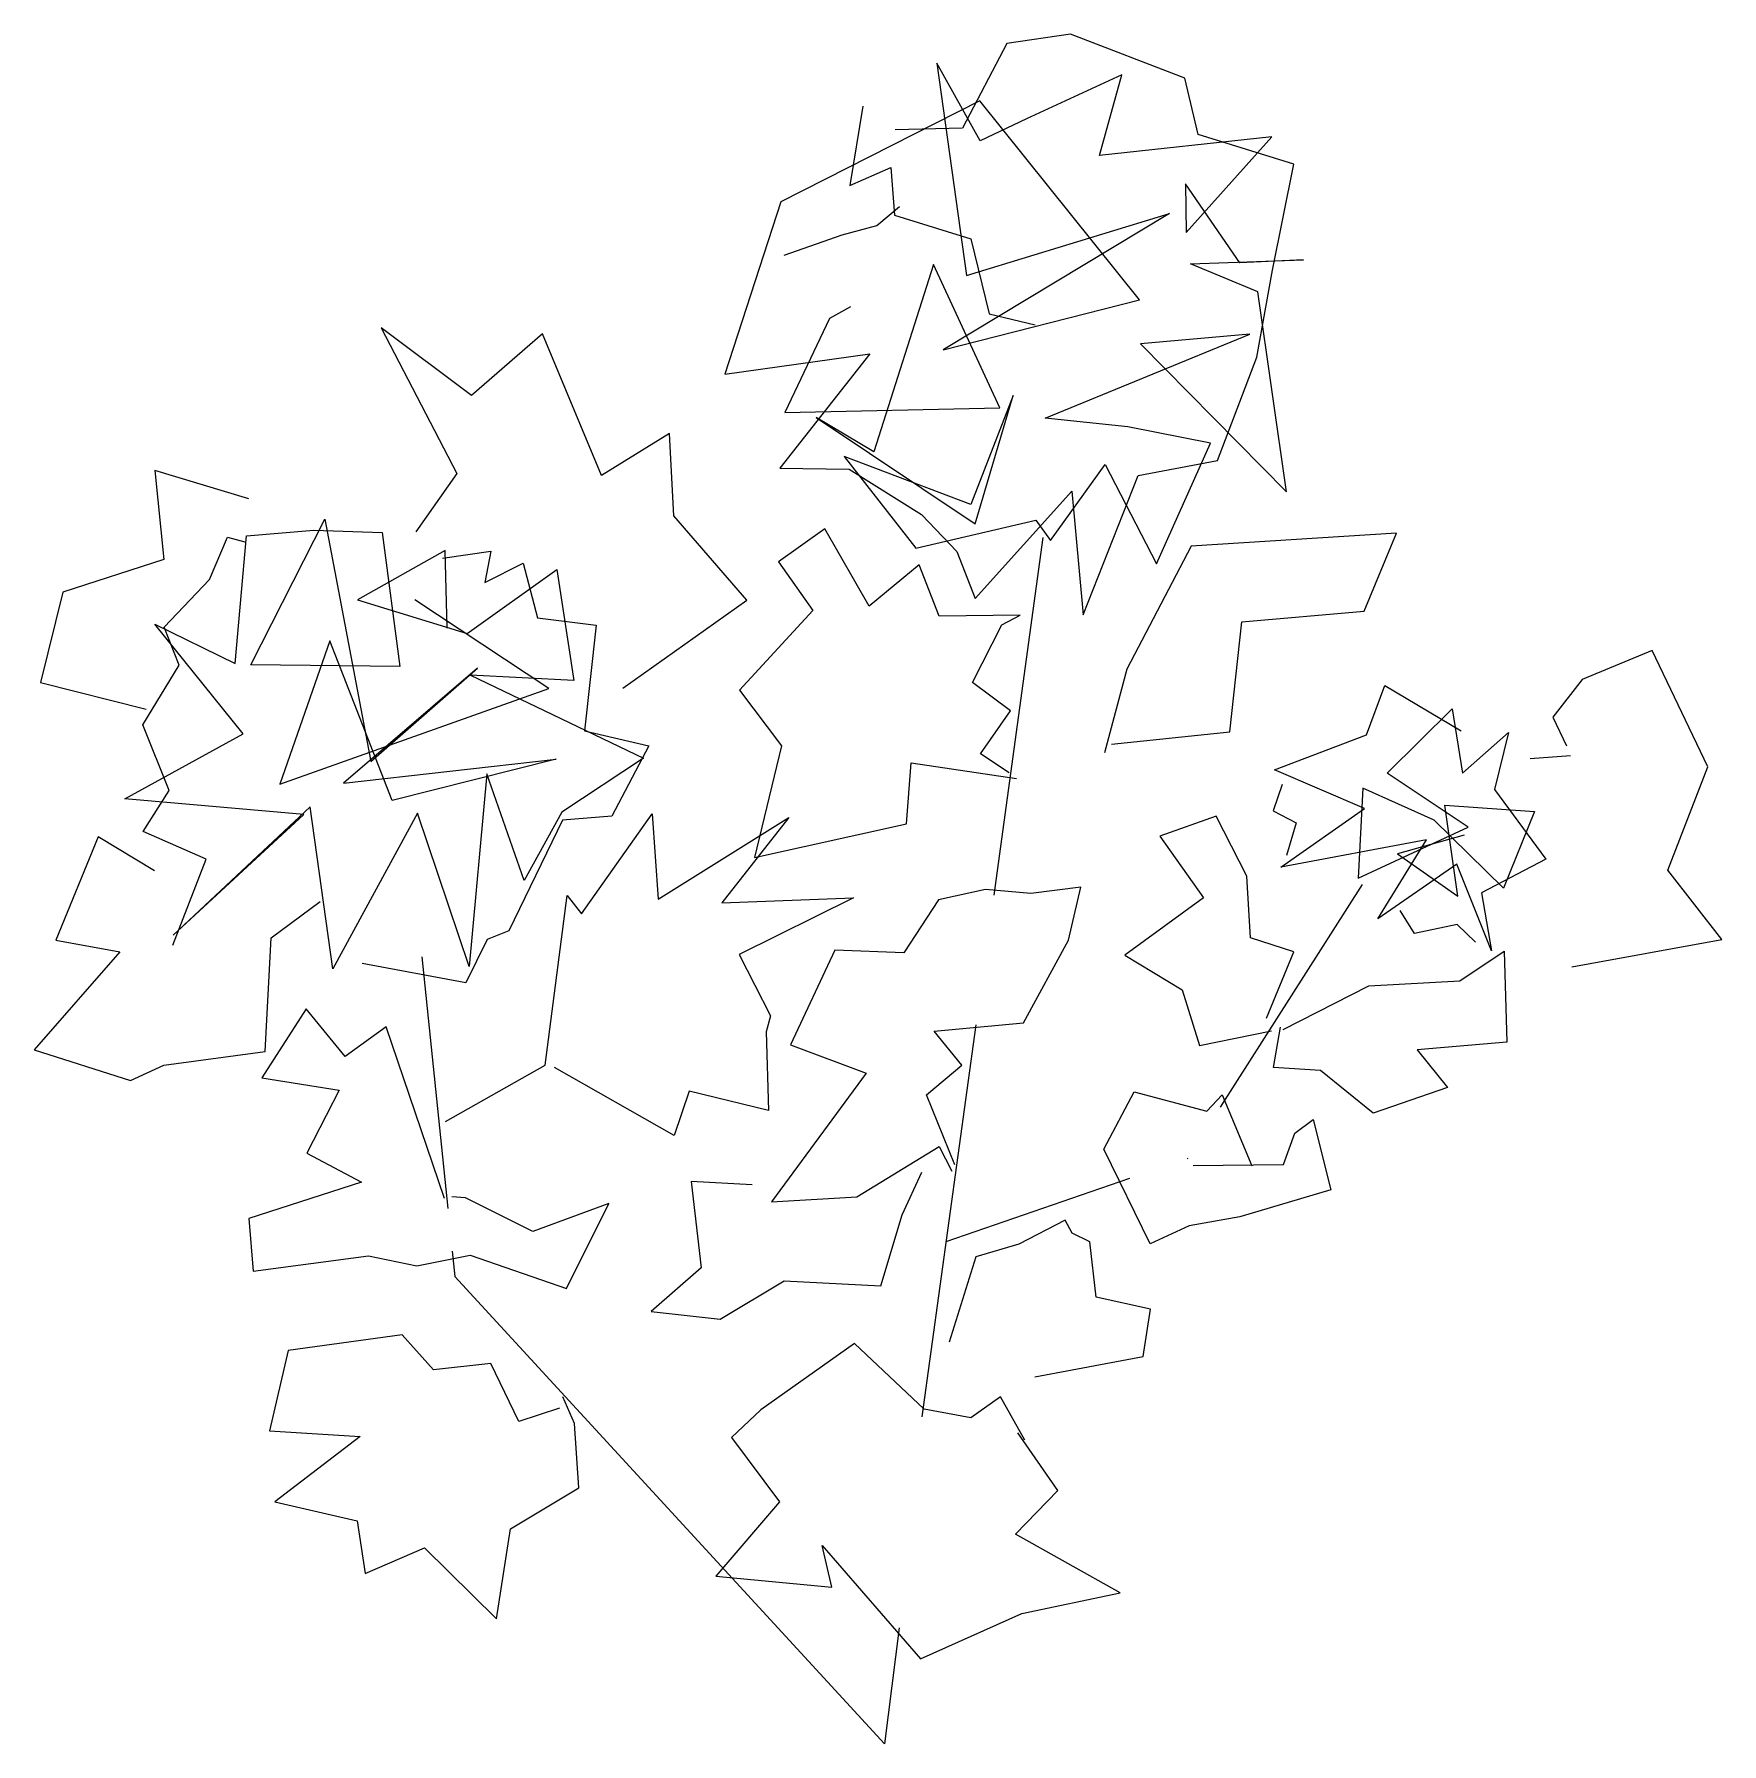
# Model space of a CAD drawing. Extents: x 85.394 to 86.101, y 90.014 to 90.731.
import ezdxf

# ---------------------------------------------------------------- set-up
doc = ezdxf.new("R2010")
doc.units = 0
doc.header["$LTSCALE"] = 0.02
doc.header["$MEASUREMENT"] = 0
doc.layers.get('0').update_dxf_attribs({"linetype": 'CONTINUOUS'})

msp = doc.modelspace()

# ---------------------------------------------------------------- linework, layer by layer
at = {"color": 1}
for p, q in [((85.80171, 90.72708), (85.78319, 90.69159)), ((85.82843, 90.73102), (85.80171, 90.72708)), ((85.87632, 90.71262), (85.82843, 90.73102)), ((85.77234, 90.71886), (85.78478, 90.62981)), ((85.7906, 90.68633), (85.77234, 90.71886)), ((85.84986, 90.71393), (85.80991, 90.69553)), ((85.8406, 90.68009), (85.84986, 90.71393)), ((85.88188, 90.68896), (85.87632, 90.71262)), ((85.79034, 90.70309), (85.707, 90.6607)), ((85.74139, 90.70079), (85.73583, 90.6676)), ((85.85727, 90.61963), (85.79034, 90.70309)), ((85.78319, 90.69159), (85.75488, 90.69093)), ((85.80991, 90.69553), (85.7906, 90.68633)), ((85.91283, 90.68797), (85.8406, 90.68009)), ((85.87685, 90.64789), (85.91283, 90.68797)), ((85.92209, 90.67647), (85.88188, 90.68896)), ((85.73583, 90.6676), (85.75303, 90.67516)), ((85.75303, 90.67516), (85.75462, 90.65512)), ((85.91309, 90.63211), (85.92209, 90.67647)), ((85.87658, 90.66826), (85.87685, 90.64789)), ((85.89934, 90.63507), (85.87658, 90.66826)), ((85.707, 90.6607), (85.68345, 90.58841)), ((85.74721, 90.65084), (85.75673, 90.65873)), ((85.86997, 90.65577), (85.77499, 90.5986)), ((85.78478, 90.62981), (85.86997, 90.65577)), ((85.73266, 90.6469), (85.74721, 90.65084)), ((85.75462, 90.65512), (85.78663, 90.64526)), ((85.70832, 90.63836), (85.73266, 90.6469)), ((85.78663, 90.64526), (85.7943, 90.61371)), ((85.77102, 90.63441), (85.74589, 90.55588)), ((85.7988, 90.57428), (85.77102, 90.63441)), ((85.8787, 90.63474), (85.92606, 90.63639)), ((85.90701, 90.62291), (85.8787, 90.63474)), ((85.92606, 90.63639), (85.89934, 90.63507)), ((85.90648, 90.59564), (85.91309, 90.63211)), ((85.77499, 90.5986), (85.85727, 90.61963)), ((85.91892, 90.53912), (85.90701, 90.62291)), ((85.7361, 90.61667), (85.72737, 90.61174)), ((85.7943, 90.61371), (85.81362, 90.60911)), ((85.72737, 90.61174), (85.70858, 90.57231)), ((85.81785, 90.57001), (85.90357, 90.60517)), ((85.90357, 90.60517), (85.8578, 90.60123)), ((85.8578, 90.60123), (85.91892, 90.53912)), ((85.68345, 90.58841), (85.7443, 90.59695)), ((85.7443, 90.59695), (85.70647, 90.54898)), ((85.89008, 90.55227), (85.90648, 90.59564)), ((85.80436, 90.57954), (85.78663, 90.53386)), ((85.78848, 90.52565), (85.80436, 90.57954)), ((85.70858, 90.57231), (85.7988, 90.57428)), ((85.72181, 90.57034), (85.78848, 90.52565)), ((85.74589, 90.55588), (85.72181, 90.57034)), ((85.85251, 90.5664), (85.81785, 90.57001)), ((85.88717, 90.55949), (85.85251, 90.5664)), ((85.86442, 90.50889), (85.88717, 90.55949)), ((85.70647, 90.54898), (85.73557, 90.54865)), ((85.73345, 90.55391), (85.76361, 90.51546)), ((85.78663, 90.53386), (85.73345, 90.55391)), ((85.73557, 90.54865), (85.76599, 90.52959)), ((85.81997, 90.51875), (85.84298, 90.55062)), ((85.84298, 90.55062), (85.86442, 90.50889)), ((85.85674, 90.54602), (85.89008, 90.55227)), ((85.83372, 90.48753), (85.85674, 90.54602)), ((85.78848, 90.49443), (85.82896, 90.53945)), ((85.82896, 90.53945), (85.83372, 90.48753)), ((85.48476, 90.4665), (85.51571, 90.52762)), ((85.51571, 90.52762), (85.53503, 90.42609)), ((85.76361, 90.51546), (85.81388, 90.52729)), ((85.76599, 90.52959), (85.78081, 90.51415)), ((85.81388, 90.52729), (85.81997, 90.51875)), ((85.46746, 90.50241), (85.47499, 90.52005)), ((85.47499, 90.52005), (85.48218, 90.51809)), ((85.47814, 90.46716), (85.48291, 90.52072)), ((85.48291, 90.52072), (85.51121, 90.52302)), ((85.51121, 90.52302), (85.53979, 90.52204)), ((85.53979, 90.52204), (85.54719, 90.46585)), ((85.56625, 90.51448), (85.52947, 90.49378)), ((85.56509, 90.51134), (85.58542, 90.51417)), ((85.56704, 90.48195), (85.56625, 90.51448)), ((85.58542, 90.51417), (85.58279, 90.50111)), ((85.78081, 90.51415), (85.78848, 90.49443)), ((85.5755, 90.47965), (85.61307, 90.50659)), ((85.58279, 90.50111), (85.59891, 90.50916)), ((85.59891, 90.50916), (85.60487, 90.4863)), ((85.61307, 90.50659), (85.62022, 90.45993)), ((85.44835, 90.48239), (85.46746, 90.50241)), ((85.52947, 90.49378), (85.5755, 90.47965)), ((85.60963, 90.45665), (85.55354, 90.49378)), ((85.44454, 90.48359), (85.47814, 90.46716)), ((85.48158, 90.43759), (85.44454, 90.48359)), ((85.60487, 90.4863), (85.62959, 90.48326)), ((85.62959, 90.48326), (85.62468, 90.43885)), ((85.45466, 90.46649), (85.44835, 90.48239)), ((85.51783, 90.47669), (85.49693, 90.41656)), ((85.54402, 90.40966), (85.51783, 90.47669)), ((85.43941, 90.44146), (85.45466, 90.46649)), ((85.54719, 90.46585), (85.48476, 90.4665)), ((85.57974, 90.46519), (85.52365, 90.41689)), ((85.53503, 90.42609), (85.57974, 90.46519)), ((85.57683, 90.46223), (85.64932, 90.4274)), ((85.62022, 90.45993), (85.57683, 90.46223)), ((85.49693, 90.41656), (85.60963, 90.45665)), ((85.95252, 90.43726), (85.96019, 90.45796)), ((85.96019, 90.45796), (85.9922, 90.4389)), ((85.96125, 90.42116), (85.9885, 90.4481)), ((85.9885, 90.4481), (85.99273, 90.42116)), ((85.45045, 90.41381), (85.43941, 90.44146)), ((85.43184, 90.41031), (85.48158, 90.43759)), ((85.62468, 90.43885), (85.65167, 90.43253)), ((85.91389, 90.42247), (85.95252, 90.43726)), ((85.99273, 90.42116), (86.01204, 90.43824)), ((85.52365, 90.41689), (85.61281, 90.42707)), ((85.61281, 90.42707), (85.54402, 90.40966)), ((85.64932, 90.4274), (85.61519, 90.40473)), ((85.65167, 90.43253), (85.63607, 90.40315)), ((85.58371, 90.42083), (85.5763, 90.34)), ((85.59931, 90.37614), (85.58371, 90.42083)), ((85.95172, 90.40637), (85.91389, 90.42247)), ((85.99511, 90.39848), (85.96125, 90.42116)), ((85.43959, 90.39661), (85.45045, 90.41381)), ((85.95093, 90.41491), (85.94908, 90.37713)), ((85.98082, 90.40144), (85.95093, 90.41491)), ((86.00622, 90.41426), (86.02765, 90.38501)), ((85.50698, 90.40374), (85.43184, 90.41031)), ((85.50963, 90.40703), (85.45221, 90.35314)), ((85.51915, 90.33901), (85.50963, 90.40703)), ((85.5546, 90.4044), (85.51915, 90.33901)), ((85.5763, 90.34), (85.5546, 90.4044)), ((85.61519, 90.40473), (85.59931, 90.37614)), ((85.91654, 90.38173), (85.95172, 90.40637)), ((85.98532, 90.40768), (86.02289, 90.40506)), ((85.99088, 90.36957), (85.98532, 90.40768)), ((86.02289, 90.40506), (86.00993, 90.37285)), ((85.45221, 90.35314), (85.50698, 90.40374)), ((85.61539, 90.4014), (85.59296, 90.35504)), ((85.63607, 90.40315), (85.61539, 90.4014)), ((85.62333, 90.36208), (85.65307, 90.40405)), ((85.94908, 90.37713), (85.99511, 90.39848)), ((86.00993, 90.37285), (85.98082, 90.40144)), ((85.46605, 90.38508), (85.43959, 90.39661)), ((85.97765, 90.39323), (85.91654, 90.38173)), ((85.95728, 90.36004), (85.97765, 90.39323)), ((85.99352, 90.3952), (85.96548, 90.38731)), ((85.45203, 90.34894), (85.46605, 90.38508)), ((85.99035, 90.38304), (85.95728, 90.36004)), ((85.96548, 90.38731), (85.99088, 90.36957)), ((86.0049, 90.34657), (85.99035, 90.38304)), ((86.02765, 90.38501), (86.00067, 90.37088)), ((86.00067, 90.37088), (86.0049, 90.34657)), ((85.59296, 90.35504), (85.58384, 90.35133)), ((85.99049, 90.35765), (85.97261, 90.35395)), ((85.9982, 90.35025), (85.99049, 90.35765)), ((85.58384, 90.35133), (85.5749, 90.33327))]:
    msp.add_line(p, q, dxfattribs=at)
for p, q in [((85.5394, 90.60787), (85.5711, 90.54681)), ((85.57725, 90.57948), (85.5394, 90.60787)), ((85.60699, 90.60542), (85.57725, 90.57948)), ((85.63181, 90.5459), (85.60699, 90.60542)), ((85.66032, 90.5636), (85.63181, 90.5459)), ((85.66204, 90.52911), (85.66032, 90.5636)), ((85.44453, 90.54804), (85.44821, 90.51079)), ((85.48385, 90.53613), (85.44453, 90.54804)), ((85.5711, 90.54681), (85.5539, 90.52239)), ((85.69276, 90.4937), (85.66204, 90.52911)), ((85.74401, 90.4912), (85.72545, 90.52356)), ((85.79635, 90.36998), (85.817, 90.5199)), ((85.96508, 90.52178), (85.87906, 90.51629)), ((85.95157, 90.48912), (85.96508, 90.52178)), ((85.87906, 90.51629), (85.85203, 90.4647)), ((85.44821, 90.51079), (85.40594, 90.49706)), ((85.70603, 90.50982), (85.72041, 90.48937)), ((85.7649, 90.50845), (85.74401, 90.4912)), ((85.77338, 90.48693), (85.7649, 90.50845)), ((85.40594, 90.49706), (85.3966, 90.45921)), ((85.64066, 90.45676), (85.69276, 90.4937)), ((85.72041, 90.48937), (85.68969, 90.45595)), ((85.80729, 90.48739), (85.77338, 90.48693)), ((85.78726, 90.45915), (85.79967, 90.48327)), ((85.79967, 90.48327), (85.80729, 90.48739)), ((85.89528, 90.43845), (85.9002, 90.48454)), ((85.9002, 90.48454), (85.95157, 90.48912)), ((86.07224, 90.47264), (86.04299, 90.46043)), ((86.09559, 90.4238), (86.07224, 90.47264)), ((85.85203, 90.4647), (85.84269, 90.4296)), ((85.3966, 90.45921), (85.44084, 90.44791)), ((85.68969, 90.45595), (85.70726, 90.43259)), ((85.80324, 90.44725), (85.78726, 90.45915)), ((86.04299, 90.46043), (86.03071, 90.44455)), ((85.7907, 90.42924), (85.80324, 90.44725)), ((86.03071, 90.44455), (86.03636, 90.43265)), ((85.84564, 90.43326), (85.89528, 90.43845)), ((85.70726, 90.43259), (85.69596, 90.38574)), ((85.80262, 90.4213), (85.7907, 90.42924)), ((86.03808, 90.42838), (86.02112, 90.42716)), ((85.75961, 90.39993), (85.76158, 90.42542)), ((85.76158, 90.42542), (85.80582, 90.41886)), ((86.07888, 90.38045), (86.09559, 90.4238)), ((85.65307, 90.40405), (85.65553, 90.36834)), ((85.65553, 90.36834), (85.71034, 90.40253)), ((85.71034, 90.40253), (85.68219, 90.36681)), ((85.69596, 90.38574), (85.75961, 90.39993)), ((85.88951, 90.40314), (85.86591, 90.39474)), ((85.90229, 90.37796), (85.88951, 90.40314)), ((85.42069, 90.39449), (85.40299, 90.35115)), ((85.44428, 90.38015), (85.42069, 90.39449)), ((85.86591, 90.39474), (85.88422, 90.3688)), ((85.90388, 90.35201), (85.90229, 90.37796)), ((86.10149, 90.35145), (86.07888, 90.38045)), ((85.60809, 90.29874), (85.61743, 90.36987)), ((85.61743, 90.36987), (85.62333, 90.36208)), ((85.68219, 90.36681), (85.73737, 90.3688)), ((85.73737, 90.3688), (85.68944, 90.34514)), ((85.79279, 90.37231), (85.77301, 90.36803)), ((85.81184, 90.37063), (85.79279, 90.37231)), ((85.83273, 90.37338), (85.81184, 90.37063)), ((85.82757, 90.35109), (85.83273, 90.37338)), ((85.88422, 90.3688), (85.85117, 90.34483)), ((85.89131, 90.28101), (85.95083, 90.37444)), ((85.77301, 90.36803), (85.75851, 90.34575)), ((85.40299, 90.35115), (85.42978, 90.34626)), ((85.49073, 90.30444), (85.49319, 90.35206)), ((85.80865, 90.31645), (85.82757, 90.35109)), ((85.92207, 90.34621), (85.90388, 90.35201)), ((86.03857, 90.33985), (86.10149, 90.35145)), ((85.42978, 90.34626), (85.3939, 90.30505)), ((85.5749, 90.33327), (85.53143, 90.34132)), ((85.55646, 90.34407), (85.56731, 90.23855)), ((85.68944, 90.34514), (85.70259, 90.31935)), ((85.72963, 90.34697), (85.71095, 90.30714)), ((85.75851, 90.34575), (85.72963, 90.34697)), ((85.85117, 90.34483), (85.87525, 90.33034)), ((85.91052, 90.31843), (85.92207, 90.34621)), ((85.99163, 90.334), (86.01018, 90.34651)), ((86.01018, 90.34651), (86.01141, 90.30836)), ((85.95353, 90.33201), (85.99163, 90.334)), ((85.87525, 90.33034), (85.8825, 90.30698)), ((85.91753, 90.3137), (85.95353, 90.33201)), ((85.50794, 90.32225), (85.48938, 90.2934)), ((85.52428, 90.30225), (85.50794, 90.32225)), ((85.70259, 90.31935), (85.70075, 90.31263)), ((85.54149, 90.31477), (85.52428, 90.30225)), ((85.56594, 90.24273), (85.54149, 90.31477)), ((85.70075, 90.31263), (85.70173, 90.27966)), ((85.76621, 90.15118), (85.78886, 90.31563)), ((85.77129, 90.31294), (85.80865, 90.31645)), ((85.78284, 90.29874), (85.77129, 90.31294)), ((85.8825, 90.30698), (85.91273, 90.31309)), ((85.91347, 90.29767), (85.91642, 90.31461)), ((85.3939, 90.30505), (85.43421, 90.29223)), ((85.44821, 90.29864), (85.49073, 90.30444)), ((85.71095, 90.30714), (85.74278, 90.29538)), ((86.01141, 90.30836), (85.97369, 90.30515)), ((85.97369, 90.30515), (85.98646, 90.28928)), ((85.43421, 90.29223), (85.44821, 90.29864)), ((85.56631, 90.27508), (85.60809, 90.29874)), ((85.66229, 90.26913), (85.61203, 90.29767)), ((85.76809, 90.28623), (85.78284, 90.29874)), ((85.93326, 90.29645), (85.91347, 90.29767)), ((85.48938, 90.2934), (85.52183, 90.28821)), ((85.74278, 90.29538), (85.70308, 90.24135)), ((85.95525, 90.2786), (85.93326, 90.29645)), ((85.52183, 90.28821), (85.50818, 90.26181)), ((85.66855, 90.28775), (85.66229, 90.26913)), ((85.70173, 90.27966), (85.66855, 90.28775)), ((85.77989, 90.25692), (85.76809, 90.28623)), ((85.84232, 90.26349), (85.8551, 90.28745)), ((85.8551, 90.28745), (85.88557, 90.27936)), ((85.88557, 90.27936), (85.89197, 90.28623)), ((85.89197, 90.28623), (85.90438, 90.25646)), ((85.98646, 90.28928), (85.95525, 90.2786)), ((85.92244, 90.2702), (85.93018, 90.27585)), ((85.93018, 90.27585), (85.93756, 90.24639)), ((85.91765, 90.25707), (85.92244, 90.2702)), ((85.50818, 90.26181), (85.53116, 90.2496)), ((85.73885, 90.24349), (85.77338, 90.26455)), ((85.77338, 90.26455), (85.77866, 90.25417)), ((85.86186, 90.2238), (85.84232, 90.26349)), ((85.75789, 90.23586), (85.76613, 90.25387)), ((85.87741, 90.25957), (85.87771, 90.25967)), ((85.8798, 90.25662), (85.91765, 90.25707)), ((85.53116, 90.2496), (85.48385, 90.23433)), ((85.66941, 90.2499), (85.67359, 90.21373)), ((85.69497, 90.24853), (85.66941, 90.2499)), ((85.85314, 90.25119), (85.77608, 90.22457)), ((85.57467, 90.24303), (85.56901, 90.24349)), ((85.60293, 90.22899), (85.57467, 90.24303)), ((85.63488, 90.24074), (85.60293, 90.22899)), ((85.61706, 90.20503), (85.63488, 90.24074)), ((85.70308, 90.24135), (85.73885, 90.24349)), ((85.93756, 90.24639), (85.89946, 90.2351)), ((85.48385, 90.23433), (85.4857, 90.21236)), ((85.74892, 90.2061), (85.75789, 90.23586)), ((85.8261, 90.23372), (85.8068, 90.22365)), ((85.82905, 90.22823), (85.8261, 90.23372)), ((85.89946, 90.2351), (85.8782, 90.23128)), ((85.83654, 90.22457), (85.82905, 90.22823)), ((85.8782, 90.23128), (85.86186, 90.2238)), ((85.4857, 90.21236), (85.53411, 90.21877)), ((85.53411, 90.21877), (85.55427, 90.21449)), ((85.55427, 90.21449), (85.57663, 90.21907)), ((85.56915, 90.22071), (85.57024, 90.21007)), ((85.57663, 90.21907), (85.61706, 90.20503)), ((85.78874, 90.21831), (85.77755, 90.18259)), ((85.8068, 90.22365), (85.78874, 90.21831)), ((85.83912, 90.20137), (85.83654, 90.22457)), ((85.67359, 90.21373), (85.65258, 90.19541)), ((85.57024, 90.21007), (85.7504, 90.01409)), ((85.68146, 90.19221), (85.70837, 90.20823)), ((85.70837, 90.20823), (85.74892, 90.2061)), ((85.86198, 90.19633), (85.83912, 90.20137)), ((85.65258, 90.19541), (85.68146, 90.19221)), ((85.85891, 90.17649), (85.86198, 90.19633)), ((85.54825, 90.18565), (85.50032, 90.17908)), ((85.56127, 90.17099), (85.54825, 90.18565)), ((85.50032, 90.17908), (85.49258, 90.14535)), ((85.73786, 90.18198), (85.69854, 90.1542)), ((85.76711, 90.15436), (85.73786, 90.18198)), ((85.81344, 90.16794), (85.85891, 90.17649)), ((85.58536, 90.17359), (85.56127, 90.17099)), ((85.59703, 90.14932), (85.58536, 90.17359)), ((85.61411, 90.15482), (85.59703, 90.14932)), ((85.6205, 90.14841), (85.61559, 90.15955)), ((85.69854, 90.1542), (85.68625, 90.14261)), ((85.78665, 90.15085), (85.76711, 90.15436)), ((85.79906, 90.15955), (85.78665, 90.15085)), ((85.80926, 90.14138), (85.79906, 90.15955)), ((85.62222, 90.12139), (85.6205, 90.14841)), ((85.49258, 90.14535), (85.53055, 90.14291)), ((85.53055, 90.14291), (85.49479, 90.11559)), ((85.68625, 90.14261), (85.7064, 90.11559)), ((85.82315, 90.12032), (85.80631, 90.14444)), ((85.59359, 90.1043), (85.62222, 90.12139)), ((85.80533, 90.10201), (85.82315, 90.12032)), ((85.49479, 90.11559), (85.52932, 90.10765)), ((85.7064, 90.11559), (85.67974, 90.08445)), ((85.52932, 90.10765), (85.53264, 90.08552)), ((85.58769, 90.06645), (85.59359, 90.1043)), ((85.53264, 90.08552), (85.55758, 90.09621)), ((85.55758, 90.09621), (85.58769, 90.06645)), ((85.72435, 90.09728), (85.76551, 90.04966)), ((85.7284, 90.07972), (85.72435, 90.09728)), ((85.8492, 90.07743), (85.80533, 90.10201)), ((85.67974, 90.08445), (85.7284, 90.07972)), ((85.80803, 90.06873), (85.8492, 90.07743)), ((85.76551, 90.04966), (85.80803, 90.06873)), ((85.75653, 90.06273), (85.7504, 90.01409))]:
    msp.add_line(p, q)
at = {"color": 86}
msp.add_line((85.72545, 90.52356), (85.70603, 90.50982), dxfattribs=at)
at = {"color": 20}
for p, q in [((86.01204, 90.43824), (86.00622, 90.41426)), ((85.91722, 90.41643), (85.91336, 90.40532)), ((85.91336, 90.40532), (85.92301, 90.40032)), ((85.92301, 90.40032), (85.91897, 90.3866)), ((85.49319, 90.35206), (85.51384, 90.36733)), ((85.97261, 90.35395), (85.96665, 90.36353))]:
    msp.add_line(p, q, dxfattribs=at)

doc.saveas('drawing.dxf')
